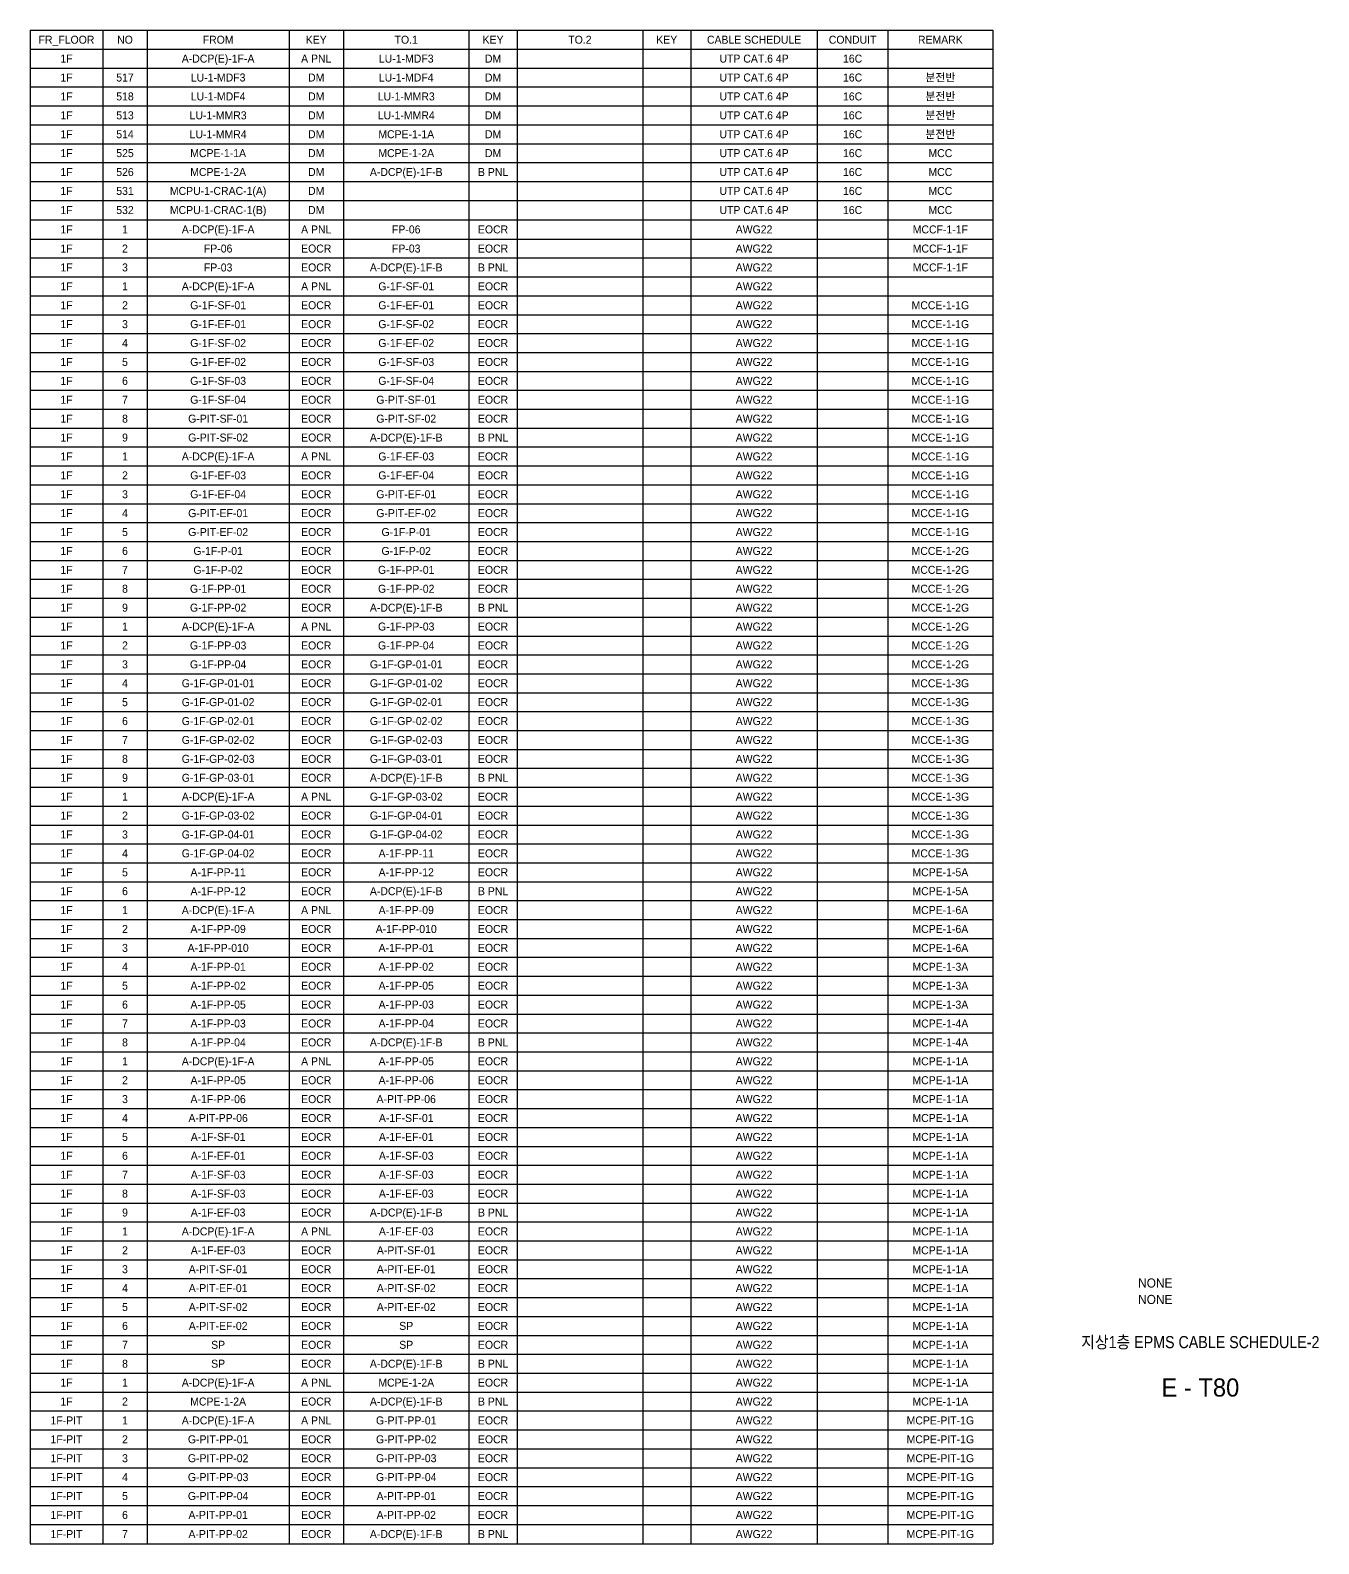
# Model space of a CAD drawing. Header units: millimetres. Extents: x 89450 to 753248, y -530175 to 1209785.
# Drawn here: x 689365 to 753244, y -346800 to -271775 of the extents above; entities that cross this region are included whole.
import ezdxf
from ezdxf.enums import TextEntityAlignment as Align

# ---------------------------------------------------------------- set-up
doc = ezdxf.new("R2010")
doc.units = ezdxf.units.MM
doc.header["$LTSCALE"] = 150
for name, color, linetype in [('-----29 Cable Schedule', 1, 'Continuous'), ('-----30 Text', 2, 'Continuous'), ('-----41 Drawing Title', 2, 'Continuous'), ('-----42 Drawing Number', 2, 'Continuous'), ('-----43 Drawing Scale', 3, 'Continuous')]:
    doc.layers.add(name, color=color, linetype=linetype)
doc.styles.add('ELEC', font='')
doc.styles.get('ELEC').set_extended_font_data('Dotum')

msp = doc.modelspace()

# ---------------------------------------------------------------- linework, layer by layer
at = {"layer": '-----29 Cable Schedule'}
for p, q in [((689365, -271775), (689365, -272712)), ((689365, -271775), (737084, -271775)), ((692957, -271775), (692957, -272712)), ((695166, -271775), (695166, -272712)), ((702193, -271775), (702193, -272712)), ((704892, -271775), (704892, -272712)), ((711116, -271775), (711116, -272712)), ((713503, -271775), (713503, -272712)), ((719728, -271775), (719728, -272712)), ((722115, -271775), (722115, -272712)), ((728384, -271775), (728384, -272712)), ((731886, -271775), (731886, -272712)), ((737084, -271775), (737084, -272712)), ((689365, -272712), (689365, -346800)), ((689365, -272712), (737084, -272712)), ((689365, -272712), (689365, -346800)), ((689365, -272712), (737084, -272712)), ((692957, -272712), (692957, -346800)), ((692957, -272712), (692957, -346800)), ((695166, -272712), (695166, -346800)), ((695166, -272712), (695166, -346800)), ((702193, -272712), (702193, -346800)), ((702193, -272712), (702193, -346800)), ((704892, -272712), (704892, -346800)), ((704892, -272712), (704892, -346800)), ((711116, -272712), (711116, -346800)), ((711116, -272712), (711116, -346800)), ((713503, -272712), (713503, -346800)), ((713503, -272712), (713503, -346800)), ((719728, -272712), (719728, -346800)), ((719728, -272712), (719728, -346800)), ((722115, -272712), (722115, -346800)), ((722115, -272712), (722115, -346800)), ((728384, -272712), (728384, -346800)), ((728384, -272712), (728384, -346800)), ((731886, -272712), (731886, -346800)), ((731886, -272712), (731886, -346800)), ((737084, -272712), (737084, -346800)), ((737084, -272712), (737084, -346800)), ((689365, -273649), (737084, -273649)), ((689365, -274586), (737084, -274586)), ((689365, -275523), (737084, -275523)), ((689365, -276460), (737084, -276460)), ((689365, -277397), (737084, -277397)), ((689365, -278334), (737084, -278334)), ((689365, -279271), (737084, -279271)), ((689365, -280208), (737084, -280208)), ((689365, -281167), (737084, -281167)), ((689365, -282126), (737084, -282126)), ((689365, -283063), (737084, -283063)), ((689365, -284000), (737084, -284000)), ((689365, -284937), (737084, -284937)), ((689365, -285874), (737084, -285874)), ((689365, -286811), (737084, -286811)), ((689365, -287748), (737084, -287748)), ((689365, -288685), (737084, -288685)), ((689365, -289622), (737084, -289622)), ((689365, -290559), (737084, -290559)), ((689365, -291496), (737084, -291496)), ((689365, -292433), (737084, -292433)), ((689365, -293370), (737084, -293370)), ((689365, -294307), (737084, -294307)), ((689365, -295244), (737084, -295244)), ((689365, -296181), (737084, -296181)), ((689365, -297118), (737084, -297118)), ((689365, -298055), (737084, -298055)), ((689365, -298992), (737084, -298992)), ((689365, -299929), (737084, -299929)), ((689365, -300866), (737084, -300866)), ((689365, -301803), (737084, -301803)), ((689365, -302740), (737084, -302740)), ((689365, -303677), (737084, -303677)), ((689365, -304614), (737084, -304614)), ((689365, -305551), (737084, -305551)), ((689365, -306488), (737084, -306488)), ((689365, -307425), (737084, -307425)), ((689365, -308362), (737084, -308362)), ((689365, -309299), (737084, -309299)), ((689365, -310236), (737084, -310236)), ((689365, -311173), (737084, -311173)), ((689365, -312110), (737084, -312110)), ((689365, -313046), (737084, -313046)), ((689365, -313983), (737084, -313983)), ((689365, -314920), (737084, -314920)), ((689365, -315857), (737084, -315857)), ((689365, -316794), (737084, -316794)), ((689365, -317731), (737084, -317731)), ((689365, -318668), (737084, -318668)), ((689365, -319605), (737084, -319605)), ((689365, -320542), (737084, -320542)), ((689365, -321479), (737084, -321479)), ((689365, -322416), (737084, -322416)), ((689365, -323353), (737084, -323353)), ((689365, -324290), (737084, -324290)), ((689365, -325227), (737084, -325227)), ((689365, -326164), (737084, -326164)), ((689365, -327101), (737084, -327101)), ((689365, -328038), (737084, -328038)), ((689365, -328975), (737084, -328975)), ((689365, -329912), (737084, -329912)), ((689365, -330849), (737084, -330849)), ((689365, -331786), (737084, -331786)), ((689365, -332723), (737084, -332723)), ((689365, -333660), (737084, -333660)), ((689365, -334597), (737084, -334597)), ((689365, -335534), (737084, -335534)), ((689365, -336471), (737084, -336471)), ((689365, -337408), (737084, -337408)), ((689365, -338345), (737084, -338345)), ((689365, -339282), (737084, -339282)), ((689365, -340219), (737084, -340219)), ((689365, -341156), (737084, -341156)), ((689365, -342093), (737084, -342093)), ((689365, -343030), (737084, -343030)), ((689365, -343967), (737084, -343967)), ((689365, -344904), (737084, -344904)), ((689365, -345841), (737084, -345841)), ((689365, -346800), (737084, -346800))]:
    msp.add_line(p, q, dxfattribs=at)

# ---------------------------------------------------------------- texts
at = {"layer": '-----30 Text', "style": 'ELEC'}
for s, height, p in [('FR_FLOOR', 396.6, (691161, -272243)), ('NO', 396.6, (694061, -272243)), ('FROM', 396.6, (698679, -272243)), ('KEY', 396.6, (703543, -272243)), ('TO.1', 396.6, (708004, -272243)), ('KEY', 396.6, (712310, -272243)), ('TO.2', 396.6, (716616, -272243)), ('KEY', 396.6, (720921, -272243)), ('CABLE SCHEDULE', 396.6, (725249, -272243)), ('CONDUIT', 396.6, (730135, -272243)), ('REMARK', 396.6, (734485, -272243)), ('1F', 396.6, (691161, -273180)), ('A-DCP(E)-1F-A', 396.6, (698679, -273180)), ('A PNL', 396.6, (703543, -273180)), ('LU-1-MDF3', 396.6, (708004, -273180)), ('DM', 396.6, (712310, -273180)), ('UTP CAT.6 4P', 396.6, (725249, -273180)), ('16C', 396.6, (730135, -273180)), ('1F', 396.6, (691161, -274117)), ('517', 396.6, (694061, -274117)), ('LU-1-MDF3', 396.6, (698679, -274117)), ('DM', 396.6, (703543, -274117)), ('LU-1-MDF4', 396.6, (708004, -274117)), ('DM', 396.6, (712310, -274117)), ('UTP CAT.6 4P', 396.6, (725249, -274117)), ('16C', 396.6, (730135, -274117)), ('분전반', 396.6, (734485, -274117)), ('1F', 396.6, (691161, -275054)), ('518', 396.6, (694061, -275054)), ('LU-1-MDF4', 396.6, (698679, -275054)), ('DM', 396.6, (703543, -275054)), ('LU-1-MMR3', 396.6, (708004, -275054)), ('DM', 396.6, (712310, -275054)), ('UTP CAT.6 4P', 396.6, (725249, -275054)), ('16C', 396.6, (730135, -275054)), ('분전반', 396.6, (734485, -275054)), ('1F', 396.6, (691161, -275991)), ('513', 396.6, (694061, -275991)), ('LU-1-MMR3', 396.6, (698679, -275991)), ('DM', 396.6, (703543, -275991)), ('LU-1-MMR4', 396.6, (708004, -275991)), ('DM', 396.6, (712310, -275991)), ('UTP CAT.6 4P', 396.6, (725249, -275991)), ('16C', 396.6, (730135, -275991)), ('분전반', 396.6, (734485, -275991)), ('1F', 396.6, (691161, -276928)), ('514', 396.6, (694061, -276928)), ('LU-1-MMR4', 396.6, (698679, -276928)), ('DM', 396.6, (703543, -276928)), ('MCPE-1-1A', 396.6, (708004, -276928)), ('DM', 396.6, (712310, -276928)), ('UTP CAT.6 4P', 396.6, (725249, -276928)), ('16C', 396.6, (730135, -276928)), ('분전반', 396.6, (734485, -276928)), ('1F', 396.6, (691161, -277865)), ('525', 396.6, (694061, -277865)), ('MCPE-1-1A', 396.6, (698679, -277865)), ('DM', 396.6, (703543, -277865)), ('MCPE-1-2A', 396.6, (708004, -277865)), ('DM', 396.6, (712310, -277865)), ('UTP CAT.6 4P', 396.6, (725249, -277865)), ('16C', 396.6, (730135, -277865)), ('MCC', 396.6, (734485, -277865)), ('1F', 396.6, (691161, -278802)), ('526', 396.6, (694061, -278802)), ('MCPE-1-2A', 396.6, (698679, -278802)), ('DM', 396.6, (703543, -278802)), ('A-DCP(E)-1F-B', 396.6, (708004, -278802)), ('B PNL', 396.6, (712310, -278802)), ('UTP CAT.6 4P', 396.6, (725249, -278802)), ('16C', 396.6, (730135, -278802)), ('MCC', 396.6, (734485, -278802)), ('1F', 396.6, (691161, -279739)), ('531', 396.6, (694061, -279739)), ('MCPU-1-CRAC-1(A)', 396.6, (698679, -279739)), ('DM', 396.6, (703543, -279739)), ('UTP CAT.6 4P', 396.6, (725249, -279739)), ('16C', 396.6, (730135, -279739)), ('MCC', 396.6, (734485, -279739)), ('1F', 396.6, (691161, -280687)), ('532', 396.6, (694061, -280687)), ('MCPU-1-CRAC-1(B)', 396.6, (698679, -280687)), ('DM', 396.6, (703543, -280687)), ('UTP CAT.6 4P', 396.6, (725249, -280687)), ('16C', 396.6, (730135, -280687)), ('MCC', 396.6, (734485, -280687)), ('1F', 396.6, (691161, -281647)), ('1', 397, (694061, -281647)), ('A-DCP(E)-1F-A', 396.6, (698679, -281647)), ('A PNL', 396.6, (703543, -281647)), ('FP-06', 396.6, (708004, -281647)), ('EOCR', 396.6, (712310, -281647)), ('AWG22', 396.6, (725249, -281647)), ('MCCF-1-1F', 396.6, (734485, -281647)), ('1F', 396.6, (691161, -282595)), ('2', 397, (694061, -282595)), ('FP-06', 396.6, (698679, -282595)), ('EOCR', 396.6, (703543, -282595)), ('FP-03', 396.6, (708004, -282595)), ('EOCR', 396.6, (712310, -282595)), ('AWG22', 396.6, (725249, -282595)), ('MCCF-1-1F', 396.6, (734485, -282595)), ('1F', 396.6, (691161, -283532)), ('3', 397, (694061, -283532)), ('FP-03', 396.6, (698679, -283532)), ('EOCR', 396.6, (703543, -283532)), ('A-DCP(E)-1F-B', 396.6, (708004, -283532)), ('B PNL', 396.6, (712310, -283532)), ('AWG22', 396.6, (725249, -283532)), ('MCCF-1-1F', 396.6, (734485, -283532)), ('1F', 396.6, (691161, -284469)), ('1', 397, (694061, -284469)), ('A-DCP(E)-1F-A', 396.6, (698679, -284469)), ('A PNL', 396.6, (703543, -284469)), ('G-1F-SF-01', 396.6, (708004, -284469)), ('EOCR', 396.6, (712310, -284469)), ('AWG22', 396.6, (725249, -284469)), ('1F', 396.6, (691161, -285406)), ('2', 397, (694061, -285406)), ('G-1F-SF-01', 396.6, (698679, -285406)), ('EOCR', 396.6, (703543, -285406)), ('G-1F-EF-01', 396.6, (708004, -285406)), ('EOCR', 396.6, (712310, -285406)), ('AWG22', 396.6, (725249, -285406)), ('MCCE-1-1G', 396.6, (734485, -285406)), ('1F', 396.6, (691161, -286343)), ('3', 397, (694061, -286343)), ('G-1F-EF-01', 396.6, (698679, -286343)), ('EOCR', 396.6, (703543, -286343)), ('G-1F-SF-02', 396.6, (708004, -286343)), ('EOCR', 396.6, (712310, -286343)), ('AWG22', 396.6, (725249, -286343)), ('MCCE-1-1G', 396.6, (734485, -286343)), ('1F', 396.6, (691161, -287280)), ('4', 397, (694061, -287280)), ('G-1F-SF-02', 396.6, (698679, -287280)), ('EOCR', 396.6, (703543, -287280)), ('G-1F-EF-02', 396.6, (708004, -287280)), ('EOCR', 396.6, (712310, -287280)), ('AWG22', 396.6, (725249, -287280)), ('MCCE-1-1G', 396.6, (734485, -287280)), ('1F', 396.6, (691161, -288217)), ('5', 397, (694061, -288217)), ('G-1F-EF-02', 396.6, (698679, -288217)), ('EOCR', 396.6, (703543, -288217)), ('G-1F-SF-03', 396.6, (708004, -288217)), ('EOCR', 396.6, (712310, -288217)), ('AWG22', 396.6, (725249, -288217)), ('MCCE-1-1G', 396.6, (734485, -288217)), ('1F', 396.6, (691161, -289154)), ('6', 397, (694061, -289154)), ('G-1F-SF-03', 396.6, (698679, -289154)), ('EOCR', 396.6, (703543, -289154)), ('G-1F-SF-04', 396.6, (708004, -289154)), ('EOCR', 396.6, (712310, -289154)), ('AWG22', 396.6, (725249, -289154)), ('MCCE-1-1G', 396.6, (734485, -289154)), ('1F', 396.6, (691161, -290091)), ('7', 397, (694061, -290091)), ('G-1F-SF-04', 396.6, (698679, -290091)), ('EOCR', 396.6, (703543, -290091)), ('G-PIT-SF-01', 396.6, (708004, -290091)), ('EOCR', 396.6, (712310, -290091)), ('AWG22', 396.6, (725249, -290091)), ('MCCE-1-1G', 396.6, (734485, -290091)), ('1F', 396.6, (691161, -291028)), ('8', 397, (694061, -291028)), ('G-PIT-SF-01', 396.6, (698679, -291028)), ('EOCR', 396.6, (703543, -291028)), ('G-PIT-SF-02', 396.6, (708004, -291028)), ('EOCR', 396.6, (712310, -291028)), ('AWG22', 396.6, (725249, -291028)), ('MCCE-1-1G', 396.6, (734485, -291028)), ('1F', 396.6, (691161, -291965)), ('9', 397, (694061, -291965)), ('G-PIT-SF-02', 396.6, (698679, -291965)), ('EOCR', 396.6, (703543, -291965)), ('A-DCP(E)-1F-B', 396.6, (708004, -291965)), ('B PNL', 396.6, (712310, -291965)), ('AWG22', 396.6, (725249, -291965)), ('MCCE-1-1G', 396.6, (734485, -291965)), ('1F', 396.6, (691161, -292902)), ('1', 397, (694061, -292902)), ('A-DCP(E)-1F-A', 396.6, (698679, -292902)), ('A PNL', 396.6, (703543, -292902)), ('G-1F-EF-03', 396.6, (708004, -292902)), ('EOCR', 396.6, (712310, -292902)), ('AWG22', 396.6, (725249, -292902)), ('MCCE-1-1G', 396.6, (734485, -292902)), ('1F', 396.6, (691161, -293839)), ('2', 397, (694061, -293839)), ('G-1F-EF-03', 396.6, (698679, -293839)), ('EOCR', 396.6, (703543, -293839)), ('G-1F-EF-04', 396.6, (708004, -293839)), ('EOCR', 396.6, (712310, -293839)), ('AWG22', 396.6, (725249, -293839)), ('MCCE-1-1G', 396.6, (734485, -293839)), ('1F', 396.6, (691161, -294775)), ('3', 397, (694061, -294775)), ('G-1F-EF-04', 396.6, (698679, -294775)), ('EOCR', 396.6, (703543, -294775)), ('G-PIT-EF-01', 396.6, (708004, -294775)), ('EOCR', 396.6, (712310, -294775)), ('AWG22', 396.6, (725249, -294775)), ('MCCE-1-1G', 396.6, (734485, -294775)), ('1F', 396.6, (691161, -295712)), ('4', 397, (694061, -295712)), ('G-PIT-EF-01', 396.6, (698679, -295712)), ('EOCR', 396.6, (703543, -295712)), ('G-PIT-EF-02', 396.6, (708004, -295712)), ('EOCR', 396.6, (712310, -295712)), ('AWG22', 396.6, (725249, -295712)), ('MCCE-1-1G', 396.6, (734485, -295712)), ('1F', 396.6, (691161, -296649)), ('5', 397, (694061, -296649)), ('G-PIT-EF-02', 396.6, (698679, -296649)), ('EOCR', 396.6, (703543, -296649)), ('G-1F-P-01', 396.6, (708004, -296649)), ('EOCR', 396.6, (712310, -296649)), ('AWG22', 396.6, (725249, -296649)), ('MCCE-1-1G', 396.6, (734485, -296649)), ('1F', 396.6, (691161, -297586)), ('6', 397, (694061, -297586)), ('G-1F-P-01', 396.6, (698679, -297586)), ('EOCR', 396.6, (703543, -297586)), ('G-1F-P-02', 396.6, (708004, -297586)), ('EOCR', 396.6, (712310, -297586)), ('AWG22', 396.6, (725249, -297586)), ('MCCE-1-2G', 396.6, (734485, -297586)), ('1F', 396.6, (691161, -298523)), ('7', 397, (694061, -298523)), ('G-1F-P-02', 396.6, (698679, -298523)), ('EOCR', 396.6, (703543, -298523)), ('G-1F-PP-01', 396.6, (708004, -298523)), ('EOCR', 396.6, (712310, -298523)), ('AWG22', 396.6, (725249, -298523)), ('MCCE-1-2G', 396.6, (734485, -298523)), ('1F', 396.6, (691161, -299460)), ('8', 397, (694061, -299460)), ('G-1F-PP-01', 396.6, (698679, -299460)), ('EOCR', 396.6, (703543, -299460)), ('G-1F-PP-02', 396.6, (708004, -299460)), ('EOCR', 396.6, (712310, -299460)), ('AWG22', 396.6, (725249, -299460)), ('MCCE-1-2G', 396.6, (734485, -299460)), ('1F', 396.6, (691161, -300397)), ('9', 397, (694061, -300397)), ('G-1F-PP-02', 396.6, (698679, -300397)), ('EOCR', 396.6, (703543, -300397)), ('A-DCP(E)-1F-B', 396.6, (708004, -300397)), ('B PNL', 396.6, (712310, -300397)), ('AWG22', 396.6, (725249, -300397)), ('MCCE-1-2G', 396.6, (734485, -300397)), ('1F', 396.6, (691161, -301334)), ('1', 397, (694061, -301334)), ('A-DCP(E)-1F-A', 396.6, (698679, -301334)), ('A PNL', 396.6, (703543, -301334)), ('G-1F-PP-03', 396.6, (708004, -301334)), ('EOCR', 396.6, (712310, -301334)), ('AWG22', 396.6, (725249, -301334)), ('MCCE-1-2G', 396.6, (734485, -301334)), ('1F', 396.6, (691161, -302271)), ('2', 397, (694061, -302271)), ('G-1F-PP-03', 396.6, (698679, -302271)), ('EOCR', 396.6, (703543, -302271)), ('G-1F-PP-04', 396.6, (708004, -302271)), ('EOCR', 396.6, (712310, -302271)), ('AWG22', 396.6, (725249, -302271)), ('MCCE-1-2G', 396.6, (734485, -302271)), ('1F', 396.6, (691161, -303208)), ('3', 397, (694061, -303208)), ('G-1F-PP-04', 396.6, (698679, -303208)), ('EOCR', 396.6, (703543, -303208)), ('G-1F-GP-01-01', 396.6, (708004, -303208)), ('EOCR', 396.6, (712310, -303208)), ('AWG22', 396.6, (725249, -303208)), ('MCCE-1-2G', 396.6, (734485, -303208)), ('1F', 396.6, (691161, -304145)), ('4', 397, (694061, -304145)), ('G-1F-GP-01-01', 396.6, (698679, -304145)), ('EOCR', 396.6, (703543, -304145)), ('G-1F-GP-01-02', 396.6, (708004, -304145)), ('EOCR', 396.6, (712310, -304145)), ('AWG22', 396.6, (725249, -304145)), ('MCCE-1-3G', 396.6, (734485, -304145)), ('1F', 396.6, (691161, -305082)), ('5', 397, (694061, -305082)), ('G-1F-GP-01-02', 396.6, (698679, -305082)), ('EOCR', 396.6, (703543, -305082)), ('G-1F-GP-02-01', 396.6, (708004, -305082)), ('EOCR', 396.6, (712310, -305082)), ('AWG22', 396.6, (725249, -305082)), ('MCCE-1-3G', 396.6, (734485, -305082)), ('1F', 396.6, (691161, -306019)), ('6', 397, (694061, -306019)), ('G-1F-GP-02-01', 396.6, (698679, -306019)), ('EOCR', 396.6, (703543, -306019)), ('G-1F-GP-02-02', 396.6, (708004, -306019)), ('EOCR', 396.6, (712310, -306019)), ('AWG22', 396.6, (725249, -306019)), ('MCCE-1-3G', 396.6, (734485, -306019)), ('1F', 396.6, (691161, -306956)), ('7', 397, (694061, -306956)), ('G-1F-GP-02-02', 396.6, (698679, -306956)), ('EOCR', 396.6, (703543, -306956)), ('G-1F-GP-02-03', 396.6, (708004, -306956)), ('EOCR', 396.6, (712310, -306956)), ('AWG22', 396.6, (725249, -306956)), ('MCCE-1-3G', 396.6, (734485, -306956)), ('1F', 396.6, (691161, -307893)), ('8', 397, (694061, -307893)), ('G-1F-GP-02-03', 396.6, (698679, -307893)), ('EOCR', 396.6, (703543, -307893)), ('G-1F-GP-03-01', 396.6, (708004, -307893)), ('EOCR', 396.6, (712310, -307893)), ('AWG22', 396.6, (725249, -307893)), ('MCCE-1-3G', 396.6, (734485, -307893)), ('1F', 396.6, (691161, -308830)), ('9', 397, (694061, -308830)), ('G-1F-GP-03-01', 396.6, (698679, -308830)), ('EOCR', 396.6, (703543, -308830)), ('A-DCP(E)-1F-B', 396.6, (708004, -308830)), ('B PNL', 396.6, (712310, -308830)), ('AWG22', 396.6, (725249, -308830)), ('MCCE-1-3G', 396.6, (734485, -308830)), ('1F', 396.6, (691161, -309767)), ('1', 397, (694061, -309767)), ('A-DCP(E)-1F-A', 396.6, (698679, -309767)), ('A PNL', 396.6, (703543, -309767)), ('G-1F-GP-03-02', 396.6, (708004, -309767)), ('EOCR', 396.6, (712310, -309767)), ('AWG22', 396.6, (725249, -309767)), ('MCCE-1-3G', 396.6, (734485, -309767)), ('1F', 396.6, (691161, -310704)), ('2', 397, (694061, -310704)), ('G-1F-GP-03-02', 396.6, (698679, -310704)), ('EOCR', 396.6, (703543, -310704)), ('G-1F-GP-04-01', 396.6, (708004, -310704)), ('EOCR', 396.6, (712310, -310704)), ('AWG22', 396.6, (725249, -310704)), ('MCCE-1-3G', 396.6, (734485, -310704)), ('1F', 396.6, (691161, -311641)), ('3', 397, (694061, -311641)), ('G-1F-GP-04-01', 396.6, (698679, -311641)), ('EOCR', 396.6, (703543, -311641)), ('G-1F-GP-04-02', 396.6, (708004, -311641)), ('EOCR', 396.6, (712310, -311641)), ('AWG22', 396.6, (725249, -311641)), ('MCCE-1-3G', 396.6, (734485, -311641)), ('1F', 396.6, (691161, -312578)), ('4', 397, (694061, -312578)), ('G-1F-GP-04-02', 396.6, (698679, -312578)), ('EOCR', 396.6, (703543, -312578)), ('A-1F-PP-11', 396.6, (708004, -312578)), ('EOCR', 396.6, (712310, -312578)), ('AWG22', 396.6, (725249, -312578)), ('MCCE-1-3G', 396.6, (734485, -312578)), ('1F', 396.6, (691161, -313515)), ('5', 397, (694061, -313515)), ('A-1F-PP-11', 396.6, (698679, -313515)), ('EOCR', 396.6, (703543, -313515)), ('A-1F-PP-12', 396.6, (708004, -313515)), ('EOCR', 396.6, (712310, -313515)), ('AWG22', 396.6, (725249, -313515)), ('MCPE-1-5A', 396.6, (734485, -313515)), ('1F', 396.6, (691161, -314452)), ('6', 397, (694061, -314452)), ('A-1F-PP-12', 396.6, (698679, -314452)), ('EOCR', 396.6, (703543, -314452)), ('A-DCP(E)-1F-B', 396.6, (708004, -314452)), ('B PNL', 396.6, (712310, -314452)), ('AWG22', 396.6, (725249, -314452)), ('MCPE-1-5A', 396.6, (734485, -314452)), ('1F', 396.6, (691161, -315389)), ('1', 397, (694061, -315389)), ('A-DCP(E)-1F-A', 396.6, (698679, -315389)), ('A PNL', 396.6, (703543, -315389)), ('A-1F-PP-09', 396.6, (708004, -315389)), ('EOCR', 396.6, (712310, -315389)), ('AWG22', 396.6, (725249, -315389)), ('MCPE-1-6A', 396.6, (734485, -315389)), ('1F', 396.6, (691161, -316326)), ('2', 397, (694061, -316326)), ('A-1F-PP-09', 396.6, (698679, -316326)), ('EOCR', 396.6, (703543, -316326)), ('A-1F-PP-010', 396.6, (708004, -316326)), ('EOCR', 396.6, (712310, -316326)), ('AWG22', 396.6, (725249, -316326)), ('MCPE-1-6A', 396.6, (734485, -316326)), ('1F', 396.6, (691161, -317263)), ('3', 397, (694061, -317263)), ('A-1F-PP-010', 396.6, (698679, -317263)), ('EOCR', 396.6, (703543, -317263)), ('A-1F-PP-01', 396.6, (708004, -317263)), ('EOCR', 396.6, (712310, -317263)), ('AWG22', 396.6, (725249, -317263)), ('MCPE-1-6A', 396.6, (734485, -317263)), ('1F', 396.6, (691161, -318200)), ('4', 397, (694061, -318200)), ('A-1F-PP-01', 396.6, (698679, -318200)), ('EOCR', 396.6, (703543, -318200)), ('A-1F-PP-02', 396.6, (708004, -318200)), ('EOCR', 396.6, (712310, -318200)), ('AWG22', 396.6, (725249, -318200)), ('MCPE-1-3A', 396.6, (734485, -318200)), ('1F', 396.6, (691161, -319137)), ('5', 397, (694061, -319137)), ('A-1F-PP-02', 396.6, (698679, -319137)), ('EOCR', 396.6, (703543, -319137)), ('A-1F-PP-05', 396.6, (708004, -319137)), ('EOCR', 396.6, (712310, -319137)), ('AWG22', 396.6, (725249, -319137)), ('MCPE-1-3A', 396.6, (734485, -319137)), ('1F', 396.6, (691161, -320074)), ('6', 397, (694061, -320074)), ('A-1F-PP-05', 396.6, (698679, -320074)), ('EOCR', 396.6, (703543, -320074)), ('A-1F-PP-03', 396.6, (708004, -320074)), ('EOCR', 396.6, (712310, -320074)), ('AWG22', 396.6, (725249, -320074)), ('MCPE-1-3A', 396.6, (734485, -320074)), ('1F', 396.6, (691161, -321011)), ('7', 397, (694061, -321011)), ('A-1F-PP-03', 396.6, (698679, -321011)), ('EOCR', 396.6, (703543, -321011)), ('A-1F-PP-04', 396.6, (708004, -321011)), ('EOCR', 396.6, (712310, -321011)), ('AWG22', 396.6, (725249, -321011)), ('MCPE-1-4A', 396.6, (734485, -321011)), ('1F', 396.6, (691161, -321948)), ('8', 397, (694061, -321948)), ('A-1F-PP-04', 396.6, (698679, -321948)), ('EOCR', 396.6, (703543, -321948)), ('A-DCP(E)-1F-B', 396.6, (708004, -321948)), ('B PNL', 396.6, (712310, -321948)), ('AWG22', 396.6, (725249, -321948)), ('MCPE-1-4A', 396.6, (734485, -321948)), ('1F', 396.6, (691161, -322885)), ('1', 397, (694061, -322885)), ('A-DCP(E)-1F-A', 396.6, (698679, -322885)), ('A PNL', 396.6, (703543, -322885)), ('A-1F-PP-05', 396.6, (708004, -322885)), ('EOCR', 396.6, (712310, -322885)), ('AWG22', 396.6, (725249, -322885)), ('MCPE-1-1A', 396.6, (734485, -322885)), ('1F', 396.6, (691161, -323822)), ('2', 397, (694061, -323822)), ('A-1F-PP-05', 396.6, (698679, -323822)), ('EOCR', 396.6, (703543, -323822)), ('A-1F-PP-06', 396.6, (708004, -323822)), ('EOCR', 396.6, (712310, -323822)), ('AWG22', 396.6, (725249, -323822)), ('MCPE-1-1A', 396.6, (734485, -323822)), ('1F', 396.6, (691161, -324759)), ('3', 397, (694061, -324759)), ('A-1F-PP-06', 396.6, (698679, -324759)), ('EOCR', 396.6, (703543, -324759)), ('A-PIT-PP-06', 396.6, (708004, -324759)), ('EOCR', 396.6, (712310, -324759)), ('AWG22', 396.6, (725249, -324759)), ('MCPE-1-1A', 396.6, (734485, -324759)), ('1F', 396.6, (691161, -325696)), ('4', 397, (694061, -325696)), ('A-PIT-PP-06', 396.6, (698679, -325696)), ('EOCR', 396.6, (703543, -325696)), ('A-1F-SF-01', 396.6, (708004, -325696)), ('EOCR', 396.6, (712310, -325696)), ('AWG22', 396.6, (725249, -325696)), ('MCPE-1-1A', 396.6, (734485, -325696)), ('1F', 396.6, (691161, -326633)), ('5', 397, (694061, -326633)), ('A-1F-SF-01', 396.6, (698679, -326633)), ('EOCR', 396.6, (703543, -326633)), ('A-1F-EF-01', 396.6, (708004, -326633)), ('EOCR', 396.6, (712310, -326633)), ('AWG22', 396.6, (725249, -326633)), ('MCPE-1-1A', 396.6, (734485, -326633)), ('1F', 396.6, (691161, -327570)), ('6', 397, (694061, -327570)), ('A-1F-EF-01', 396.6, (698679, -327570)), ('EOCR', 396.6, (703543, -327570)), ('A-1F-SF-03', 396.6, (708004, -327570)), ('EOCR', 396.6, (712310, -327570)), ('AWG22', 396.6, (725249, -327570)), ('MCPE-1-1A', 396.6, (734485, -327570)), ('1F', 396.6, (691161, -328507)), ('7', 397, (694061, -328507)), ('A-1F-SF-03', 396.6, (698679, -328507)), ('EOCR', 396.6, (703543, -328507)), ('A-1F-SF-03', 396.6, (708004, -328507)), ('EOCR', 396.6, (712310, -328507)), ('AWG22', 396.6, (725249, -328507)), ('MCPE-1-1A', 396.6, (734485, -328507)), ('1F', 396.6, (691161, -329444)), ('8', 397, (694061, -329444)), ('A-1F-SF-03', 396.6, (698679, -329444)), ('EOCR', 396.6, (703543, -329444)), ('A-1F-EF-03', 396.6, (708004, -329444)), ('EOCR', 396.6, (712310, -329444)), ('AWG22', 396.6, (725249, -329444)), ('MCPE-1-1A', 396.6, (734485, -329444)), ('1F', 396.6, (691161, -330381)), ('9', 397, (694061, -330381)), ('A-1F-EF-03', 396.6, (698679, -330381)), ('EOCR', 396.6, (703543, -330381)), ('A-DCP(E)-1F-B', 396.6, (708004, -330381)), ('B PNL', 396.6, (712310, -330381)), ('AWG22', 396.6, (725249, -330381)), ('MCPE-1-1A', 396.6, (734485, -330381)), ('1F', 396.6, (691161, -331317)), ('1', 397, (694061, -331317)), ('A-DCP(E)-1F-A', 396.6, (698679, -331317)), ('A PNL', 396.6, (703543, -331317)), ('A-1F-EF-03', 396.6, (708004, -331317)), ('EOCR', 396.6, (712310, -331317)), ('AWG22', 396.6, (725249, -331317)), ('MCPE-1-1A', 396.6, (734485, -331317)), ('1F', 396.6, (691161, -332254)), ('2', 397, (694061, -332254)), ('A-1F-EF-03', 396.6, (698679, -332254)), ('EOCR', 396.6, (703543, -332254)), ('A-PIT-SF-01', 396.6, (708004, -332254)), ('EOCR', 396.6, (712310, -332254)), ('AWG22', 396.6, (725249, -332254)), ('MCPE-1-1A', 396.6, (734485, -332254)), ('1F', 396.6, (691161, -333191)), ('3', 397, (694061, -333191)), ('A-PIT-SF-01', 396.6, (698679, -333191)), ('EOCR', 396.6, (703543, -333191)), ('A-PIT-EF-01', 396.6, (708004, -333191)), ('EOCR', 396.6, (712310, -333191)), ('AWG22', 396.6, (725249, -333191)), ('MCPE-1-1A', 396.6, (734485, -333191)), ('1F', 396.6, (691161, -334128)), ('4', 397, (694061, -334128)), ('A-PIT-EF-01', 396.6, (698679, -334128)), ('EOCR', 396.6, (703543, -334128)), ('A-PIT-SF-02', 396.6, (708004, -334128)), ('EOCR', 396.6, (712310, -334128)), ('AWG22', 396.6, (725249, -334128)), ('MCPE-1-1A', 396.6, (734485, -334128)), ('1F', 396.6, (691161, -335065)), ('5', 397, (694061, -335065)), ('A-PIT-SF-02', 396.6, (698679, -335065)), ('EOCR', 396.6, (703543, -335065)), ('A-PIT-EF-02', 396.6, (708004, -335065)), ('EOCR', 396.6, (712310, -335065)), ('AWG22', 396.6, (725249, -335065)), ('MCPE-1-1A', 396.6, (734485, -335065)), ('1F', 396.6, (691161, -336002)), ('6', 397, (694061, -336002)), ('A-PIT-EF-02', 396.6, (698679, -336002)), ('EOCR', 396.6, (703543, -336002)), ('SP', 396.6, (708004, -336002)), ('EOCR', 396.6, (712310, -336002)), ('AWG22', 396.6, (725249, -336002)), ('MCPE-1-1A', 396.6, (734485, -336002)), ('1F', 396.6, (691161, -336939)), ('7', 397, (694061, -336939)), ('SP', 396.6, (698679, -336939)), ('EOCR', 396.6, (703543, -336939)), ('SP', 396.6, (708004, -336939)), ('EOCR', 396.6, (712310, -336939)), ('AWG22', 396.6, (725249, -336939)), ('MCPE-1-1A', 396.6, (734485, -336939)), ('1F', 396.6, (691161, -337876)), ('8', 397, (694061, -337876)), ('SP', 396.6, (698679, -337876)), ('EOCR', 396.6, (703543, -337876)), ('A-DCP(E)-1F-B', 396.6, (708004, -337876)), ('B PNL', 396.6, (712310, -337876)), ('AWG22', 396.6, (725249, -337876)), ('MCPE-1-1A', 396.6, (734485, -337876)), ('1F', 396.6, (691161, -338813)), ('1', 397, (694061, -338813)), ('A-DCP(E)-1F-A', 396.6, (698679, -338813)), ('A PNL', 396.6, (703543, -338813)), ('MCPE-1-2A', 396.6, (708004, -338813)), ('EOCR', 396.6, (712310, -338813)), ('AWG22', 396.6, (725249, -338813)), ('MCPE-1-1A', 396.6, (734485, -338813)), ('1F', 396.6, (691161, -339750)), ('2', 397, (694061, -339750)), ('MCPE-1-2A', 396.6, (698679, -339750)), ('EOCR', 396.6, (703543, -339750)), ('A-DCP(E)-1F-B', 396.6, (708004, -339750)), ('B PNL', 396.6, (712310, -339750)), ('AWG22', 396.6, (725249, -339750)), ('MCPE-1-1A', 396.6, (734485, -339750)), ('1F-PIT', 396.6, (691161, -340687)), ('1', 397, (694061, -340687)), ('A-DCP(E)-1F-A', 396.6, (698679, -340687)), ('A PNL', 396.6, (703543, -340687)), ('G-PIT-PP-01', 396.6, (708004, -340687)), ('EOCR', 396.6, (712310, -340687)), ('AWG22', 396.6, (725249, -340687)), ('MCPE-PIT-1G', 396.6, (734485, -340687)), ('1F-PIT', 396.6, (691161, -341624)), ('2', 397, (694061, -341624)), ('G-PIT-PP-01', 396.6, (698679, -341624)), ('EOCR', 396.6, (703543, -341624)), ('G-PIT-PP-02', 396.6, (708004, -341624)), ('EOCR', 396.6, (712310, -341624)), ('AWG22', 396.6, (725249, -341624)), ('MCPE-PIT-1G', 396.6, (734485, -341624)), ('1F-PIT', 396.6, (691161, -342561)), ('3', 397, (694061, -342561)), ('G-PIT-PP-02', 396.6, (698679, -342561)), ('EOCR', 396.6, (703543, -342561)), ('G-PIT-PP-03', 396.6, (708004, -342561)), ('EOCR', 396.6, (712310, -342561)), ('AWG22', 396.6, (725249, -342561)), ('MCPE-PIT-1G', 396.6, (734485, -342561)), ('1F-PIT', 396.6, (691161, -343498)), ('4', 397, (694061, -343498)), ('G-PIT-PP-03', 396.6, (698679, -343498)), ('EOCR', 396.6, (703543, -343498)), ('G-PIT-PP-04', 396.6, (708004, -343498)), ('EOCR', 396.6, (712310, -343498)), ('AWG22', 396.6, (725249, -343498)), ('MCPE-PIT-1G', 396.6, (734485, -343498)), ('1F-PIT', 396.6, (691161, -344435)), ('5', 397, (694061, -344435)), ('G-PIT-PP-04', 396.6, (698679, -344435)), ('EOCR', 396.6, (703543, -344435)), ('A-PIT-PP-01', 396.6, (708004, -344435)), ('EOCR', 396.6, (712310, -344435)), ('AWG22', 396.6, (725249, -344435)), ('MCPE-PIT-1G', 396.6, (734485, -344435)), ('1F-PIT', 396.6, (691161, -345372)), ('6', 397, (694061, -345372)), ('A-PIT-PP-01', 396.6, (698679, -345372)), ('EOCR', 396.6, (703543, -345372)), ('A-PIT-PP-02', 396.6, (708004, -345372)), ('EOCR', 396.6, (712310, -345372)), ('AWG22', 396.6, (725249, -345372)), ('MCPE-PIT-1G', 396.6, (734485, -345372)), ('1F-PIT', 396.6, (691161, -346320)), ('7', 397, (694061, -346320)), ('A-PIT-PP-02', 396.6, (698679, -346320)), ('EOCR', 396.6, (703543, -346320)), ('A-DCP(E)-1F-B', 396.6, (708004, -346320)), ('B PNL', 396.6, (712310, -346320)), ('AWG22', 396.6, (725249, -346320)), ('MCPE-PIT-1G', 396.6, (734485, -346320))]:
    msp.add_text(s, height=height, dxfattribs=at).set_placement(p, align=Align.MIDDLE_CENTER)
at = {"layer": '-----41 Drawing Title', "style": 'ELEC', "width": 0.9}
msp.add_text('지상1층 EPMS CABLE SCHEDULE-2', height=600, dxfattribs=at).set_placement((747375, -336805), align=Align.MIDDLE_CENTER)
at = {"layer": '-----42 Drawing Number', "style": 'ELEC'}
msp.add_text('E - T80', height=900, dxfattribs=at).set_placement((747375, -339055), align=Align.MIDDLE_CENTER)
at = {"layer": '-----43 Drawing Scale', "style": 'ELEC'}
for p in [(745140, -333875), (745140, -334690)]:
    msp.add_text('NONE', height=450, dxfattribs=at).set_placement(p, align=Align.MIDDLE_CENTER)

doc.saveas('drawing.dxf')
